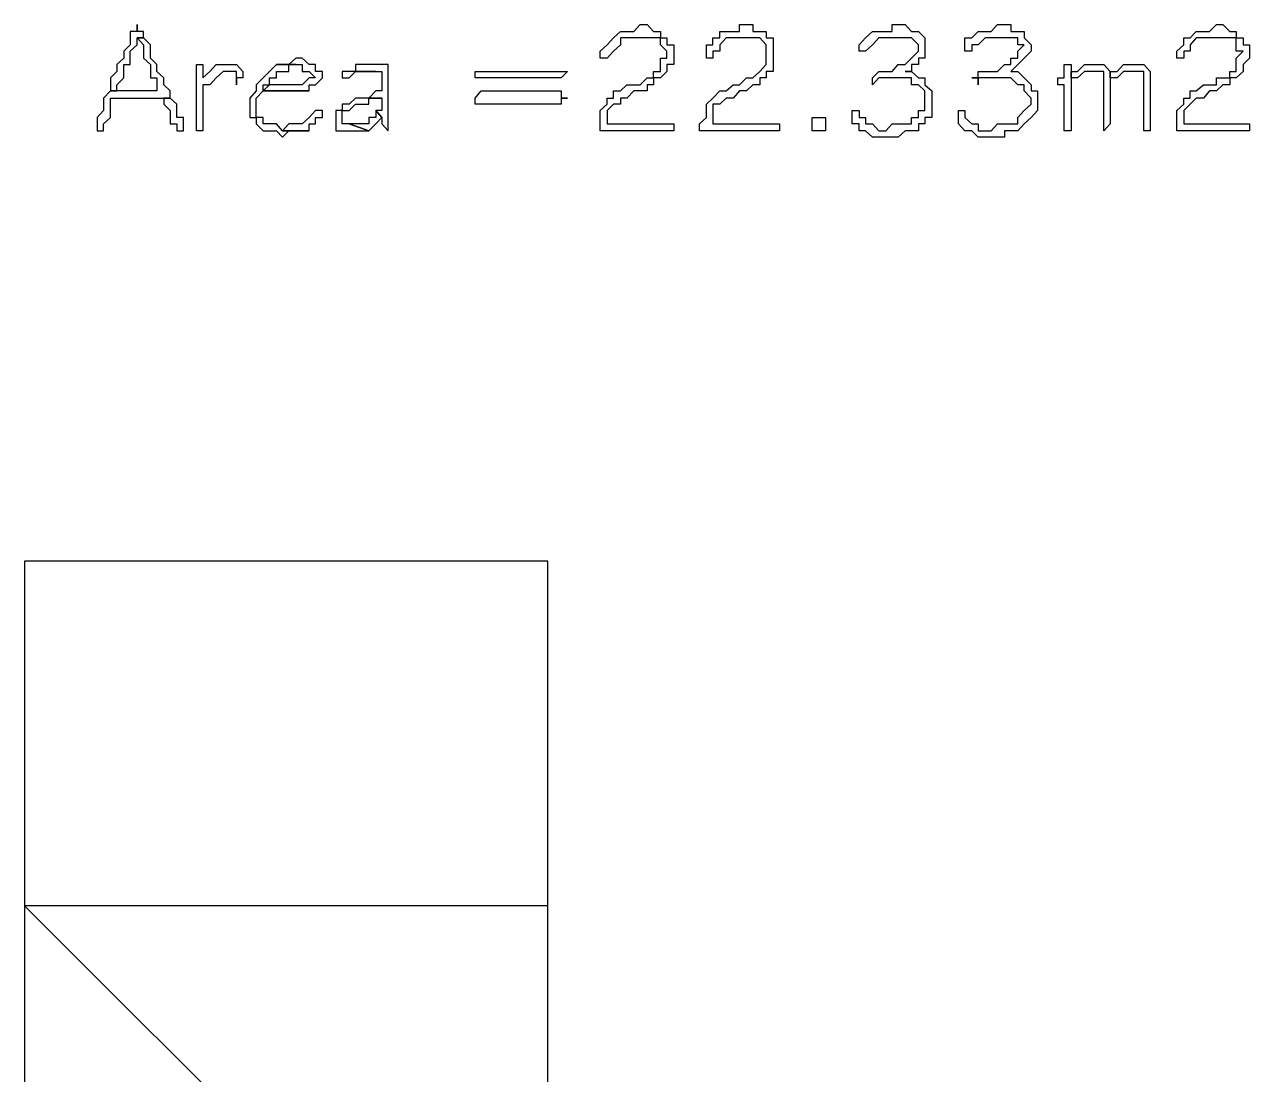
# Model space of a CAD drawing. Header units: millimetres. Extents: x -518.8 to -461.2, y 3.5 to 44.2.
# Drawn here: x -498.641 to -497.464, y 8.018 to 9.027 of the extents above; entities that cross this region are included whole.
import ezdxf

# ---------------------------------------------------------------- set-up
doc = ezdxf.new("R2010")
doc.units = ezdxf.units.MM
doc.header["$MEASUREMENT"] = 0
doc.layers.add('151', color=151, linetype='Continuous')
doc.layers.add('MYSOLIDS', color=7, linetype='Continuous')

msp = doc.modelspace()

# ---------------------------------------------------------------- linework, layer by layer
at = {"layer": '151'}
for points in [[(-498.6414, 8.5112), (-498.6414, 6.6075), (-498.1384, 6.6075), (-498.1384, 8.5112), (-498.6414, 8.5112)], [(-498.1384, 8.1797), (-498.6414, 8.1797), (-498.6414, 8.1797), (-498.1384, 7.6774)]]:
    msp.add_lwpolyline(points, dxfattribs=at)
at = {"layer": 'MYSOLIDS'}
for points in [[(-498.5331, 9.027), (-498.5331, 9.027), (-498.5331, 9.0203), (-498.5331, 9.0203), (-498.5399, 9.0203), (-498.5399, 9.0142), (-498.5399, 9.0075), (-498.5459, 9.0015), (-498.5459, 8.9947), (-498.5527, 8.9887), (-498.5527, 8.9819), (-498.5527, 8.9819), (-498.5527, 8.9819), (-498.5587, 8.9759), (-498.5587, 8.9691), (-498.5587, 8.9691), (-498.5587, 8.9631), (-498.5527, 8.9631), (-498.5527, 8.9631), (-498.5527, 8.9691), (-498.5459, 8.9759), (-498.5459, 8.9759), (-498.5459, 8.9819), (-498.5459, 8.9819), (-498.5459, 8.9887), (-498.5399, 8.9887), (-498.5399, 8.9947), (-498.5399, 9.0015), (-498.5399, 9.0015), (-498.5331, 9.0075), (-498.5331, 9.0142), (-498.5271, 9.0142), (-498.5271, 9.0203), (-498.5331, 9.0203), (-498.5331, 9.027), (-498.5331, 9.027)], [(-498.0812, 8.9315), (-498.0241, 8.9315), (-498.0173, 8.9315), (-498.0173, 8.9315), (-498.0173, 8.9315), (-498.0173, 8.9315), (-498.0173, 8.9248), (-498.0173, 8.9248), (-498.0241, 8.9248), (-498.0241, 8.9248), (-498.0812, 8.9248), (-498.0812, 8.9248), (-498.0812, 8.9248), (-498.088, 8.9248), (-498.088, 8.9248), (-498.088, 8.9248), (-498.088, 8.9248), (-498.088, 8.9248), (-498.088, 8.9248), (-498.088, 8.9315), (-498.088, 8.9375), (-498.088, 8.9443), (-498.088, 8.9443), (-498.088, 8.9443), (-498.0812, 8.9503), (-498.0812, 8.9563), (-498.0752, 8.9563), (-498.0752, 8.9631), (-498.0752, 8.9631), (-498.0684, 8.9631), (-498.0684, 8.9631), (-498.0624, 8.9691), (-498.0557, 8.9691), (-498.0496, 8.9691), (-498.0429, 8.9759), (-498.0429, 8.9759), (-498.0369, 8.9759), (-498.0369, 8.9759), (-498.0369, 8.9819), (-498.0301, 8.9819), (-498.0301, 8.9887), (-498.0301, 8.9947), (-498.0241, 8.9947), (-498.0241, 9.0015), (-498.0241, 9.0015), (-498.0301, 9.0075), (-498.0301, 9.0142), (-498.0301, 9.0142), (-498.0369, 9.0142), (-498.0429, 9.0142), (-498.0429, 9.0142), (-498.0496, 9.0142), (-498.0557, 9.0142), (-498.0557, 9.0142), (-498.0624, 9.0142), (-498.0624, 9.0142), (-498.0684, 9.0142), (-498.0684, 9.0075), (-498.0752, 9.0015), (-498.0752, 9.0015), (-498.0752, 9.0015), (-498.0812, 8.9947), (-498.0812, 8.9947), (-498.0812, 8.9947), (-498.088, 8.9947), (-498.088, 8.9947), (-498.088, 8.9947), (-498.088, 8.9947), (-498.088, 9.0015), (-498.0812, 9.0075), (-498.0812, 9.0075), (-498.0752, 9.0142), (-498.0752, 9.0142), (-498.0752, 9.0142), (-498.0684, 9.0203), (-498.0684, 9.0203), (-498.0624, 9.0203), (-498.0624, 9.0203), (-498.0557, 9.0203), (-498.0496, 9.027), (-498.0496, 9.027), (-498.0429, 9.027), (-498.0369, 9.0203), (-498.0369, 9.0203), (-498.0301, 9.0203), (-498.0301, 9.0142), (-498.0301, 9.0142), (-498.0241, 9.0142), (-498.0241, 9.0075), (-498.0173, 9.0075), (-498.0173, 9.0015), (-498.0173, 9.0015), (-498.0173, 8.9947), (-498.0173, 8.9887), (-498.0241, 8.9887), (-498.0241, 8.9819), (-498.0241, 8.9819), (-498.0301, 8.9759), (-498.0301, 8.9759), (-498.0369, 8.9759), (-498.0369, 8.9691), (-498.0429, 8.9691), (-498.0429, 8.9631), (-498.0496, 8.9631), (-498.0557, 8.9631), (-498.0624, 8.9563), (-498.0624, 8.9563), (-498.0684, 8.9563), (-498.0684, 8.9503), (-498.0752, 8.9503), (-498.0752, 8.9503), (-498.0812, 8.9443), (-498.0812, 8.9375), (-498.0812, 8.9375), (-498.0812, 8.9315), (-498.0812, 8.9315), (-498.0812, 8.9315), (-498.0812, 8.9315)], [(-497.9797, 8.9315), (-497.9218, 8.9315), (-497.9158, 8.9315), (-497.9158, 8.9315), (-497.9158, 8.9315), (-497.9158, 8.9315), (-497.9158, 8.9248), (-497.9158, 8.9248), (-497.9218, 8.9248), (-497.9218, 8.9248), (-497.9797, 8.9248), (-497.9857, 8.9248), (-497.9857, 8.9248), (-497.9857, 8.9248), (-497.9857, 8.9248), (-497.9857, 8.9248), (-497.9857, 8.9248), (-497.9925, 8.9248), (-497.9925, 8.9248), (-497.9925, 8.9315), (-497.9857, 8.9375), (-497.9857, 8.9443), (-497.9857, 8.9443), (-497.9857, 8.9443), (-497.9857, 8.9503), (-497.9797, 8.9563), (-497.9797, 8.9563), (-497.973, 8.9631), (-497.973, 8.9631), (-497.973, 8.9631), (-497.9669, 8.9631), (-497.9602, 8.9691), (-497.9542, 8.9691), (-497.9542, 8.9691), (-497.9474, 8.9759), (-497.9414, 8.9759), (-497.9414, 8.9759), (-497.9414, 8.9759), (-497.9346, 8.9819), (-497.9346, 8.9819), (-497.9286, 8.9887), (-497.9286, 8.9947), (-497.9286, 8.9947), (-497.9286, 9.0015), (-497.9286, 9.0015), (-497.9286, 9.0075), (-497.9346, 9.0142), (-497.9346, 9.0142), (-497.9346, 9.0142), (-497.9414, 9.0142), (-497.9474, 9.0142), (-497.9474, 9.0142), (-497.9542, 9.0142), (-497.9602, 9.0142), (-497.9602, 9.0142), (-497.9669, 9.0142), (-497.9669, 9.0142), (-497.973, 9.0075), (-497.973, 9.0015), (-497.973, 9.0015), (-497.9797, 9.0015), (-497.9797, 8.9947), (-497.9797, 8.9947), (-497.9857, 8.9947), (-497.9857, 8.9947), (-497.9857, 8.9947), (-497.9857, 8.9947), (-497.9857, 8.9947), (-497.9857, 9.0015), (-497.9857, 9.0075), (-497.9797, 9.0075), (-497.9797, 9.0142), (-497.9797, 9.0142), (-497.973, 9.0142), (-497.973, 9.0203), (-497.9669, 9.0203), (-497.9669, 9.0203), (-497.9602, 9.0203), (-497.9542, 9.0203), (-497.9542, 9.027), (-497.9474, 9.027), (-497.9414, 9.027), (-497.9414, 9.0203), (-497.9346, 9.0203), (-497.9286, 9.0203), (-497.9286, 9.0142), (-497.9286, 9.0142), (-497.9218, 9.0142), (-497.9218, 9.0075), (-497.9218, 9.0075), (-497.9218, 9.0015), (-497.9218, 9.0015), (-497.9218, 8.9947), (-497.9218, 8.9887), (-497.9218, 8.9887), (-497.9218, 8.9819), (-497.9286, 8.9819), (-497.9286, 8.9759), (-497.9286, 8.9759), (-497.9346, 8.9759), (-497.9346, 8.9691), (-497.9414, 8.9691), (-497.9474, 8.9631), (-497.9542, 8.9631), (-497.9542, 8.9631), (-497.9602, 8.9563), (-497.9602, 8.9563), (-497.9669, 8.9563), (-497.973, 8.9503), (-497.973, 8.9503), (-497.9797, 8.9503), (-497.9797, 8.9443), (-497.9797, 8.9375), (-497.9797, 8.9375), (-497.9797, 8.9315), (-497.9797, 8.9315), (-497.9797, 8.9315), (-497.9797, 8.9315)], [(-497.7948, 8.9819), (-497.7887, 8.9819), (-497.7887, 8.9819), (-497.782, 8.9759), (-497.776, 8.9759), (-497.776, 8.9691), (-497.776, 8.9691), (-497.7692, 8.9631), (-497.7692, 8.9631), (-497.7692, 8.9563), (-497.7692, 8.9563), (-497.7692, 8.9503), (-497.7692, 8.9443), (-497.7692, 8.9375), (-497.776, 8.9375), (-497.776, 8.9315), (-497.782, 8.9315), (-497.782, 8.9315), (-497.782, 8.9248), (-497.7887, 8.9248), (-497.7948, 8.9248), (-497.7948, 8.9248), (-497.8015, 8.9188), (-497.8075, 8.9188), (-497.8136, 8.9188), (-497.8136, 8.9188), (-497.8203, 8.9188), (-497.8263, 8.9188), (-497.8331, 8.9248), (-497.8331, 8.9248), (-497.8391, 8.9248), (-497.8391, 8.9315), (-497.8459, 8.9315), (-497.8459, 8.9375), (-497.8459, 8.9375), (-497.8459, 8.9443), (-497.8459, 8.9443), (-497.8459, 8.9443), (-497.8459, 8.9443), (-497.8391, 8.9443), (-497.8391, 8.9375), (-497.8391, 8.9375), (-497.8391, 8.9375), (-497.8331, 8.9375), (-497.8331, 8.9315), (-497.8331, 8.9315), (-497.8263, 8.9315), (-497.8203, 8.9248), (-497.8136, 8.9248), (-497.8136, 8.9248), (-497.8136, 8.9248), (-497.8075, 8.9315), (-497.8015, 8.9315), (-497.7948, 8.9315), (-497.7948, 8.9315), (-497.7887, 8.9315), (-497.7887, 8.9375), (-497.782, 8.9375), (-497.782, 8.9443), (-497.776, 8.9443), (-497.776, 8.9503), (-497.776, 8.9503), (-497.776, 8.9563), (-497.776, 8.9563), (-497.776, 8.9631), (-497.782, 8.9691), (-497.782, 8.9691), (-497.7887, 8.9691), (-497.7887, 8.9759), (-497.7948, 8.9759), (-497.8015, 8.9759), (-497.8015, 8.9759), (-497.8075, 8.9759), (-497.8075, 8.9759), (-497.8136, 8.9759), (-497.8136, 8.9759), (-497.8203, 8.9759), (-497.8263, 8.9691), (-497.8263, 8.9759), (-497.8263, 8.9759), (-497.8263, 8.9759), (-497.8263, 8.9759), (-497.8263, 8.9759), (-497.8203, 8.9819), (-497.8203, 8.9819), (-497.8136, 8.9819), (-497.8075, 8.9819), (-497.8075, 8.9819), (-497.8015, 8.9887), (-497.7948, 8.9887), (-497.7948, 8.9887), (-497.7887, 8.9947), (-497.7887, 8.9947), (-497.782, 9.0015), (-497.782, 9.0015), (-497.782, 9.0075), (-497.782, 9.0075), (-497.7887, 9.0142), (-497.7887, 9.0142), (-497.7887, 9.0142), (-497.7948, 9.0142), (-497.8015, 9.0142), (-497.8075, 9.0142), (-497.8075, 9.0142), (-497.8136, 9.0142), (-497.8136, 9.0142), (-497.8203, 9.0142), (-497.8263, 9.0075), (-497.8263, 9.0075), (-497.8263, 9.0075), (-497.8331, 9.0015), (-497.8331, 9.0015), (-497.8331, 9.0015), (-497.8331, 9.0015), (-497.8391, 9.0015), (-497.8391, 9.0015), (-497.8391, 9.0075), (-497.8391, 9.0075), (-497.8391, 9.0075), (-497.8391, 9.0075), (-497.8331, 9.0142), (-497.8331, 9.0142), (-497.8331, 9.0142), (-497.8263, 9.0203), (-497.8203, 9.0203), (-497.8203, 9.0203), (-497.8136, 9.0203), (-497.8075, 9.0203), (-497.8075, 9.027), (-497.8015, 9.027), (-497.8015, 9.027), (-497.7948, 9.027), (-497.7887, 9.0203), (-497.7887, 9.0203), (-497.782, 9.0203), (-497.782, 9.0203), (-497.776, 9.0142), (-497.776, 9.0142), (-497.776, 9.0075), (-497.776, 9.0075), (-497.776, 9.0015), (-497.776, 8.9947), (-497.782, 8.9947), (-497.782, 8.9947), (-497.782, 8.9887), (-497.7887, 8.9887), (-497.7887, 8.9819), (-497.7948, 8.9819), (-497.7948, 8.9819), (-497.7948, 8.9819), (-497.7948, 8.9819), (-497.7948, 8.9819)], [(-497.6933, 8.9819), (-497.6933, 8.9819), (-497.6865, 8.9819), (-497.6805, 8.9759), (-497.6805, 8.9759), (-497.6737, 8.9691), (-497.6737, 8.9691), (-497.6737, 8.9631), (-497.6677, 8.9631), (-497.6677, 8.9563), (-497.6677, 8.9563), (-497.6677, 8.9503), (-497.6677, 8.9443), (-497.6737, 8.9375), (-497.6737, 8.9375), (-497.6805, 8.9315), (-497.6805, 8.9315), (-497.6805, 8.9315), (-497.6865, 8.9248), (-497.6865, 8.9248), (-497.6933, 8.9248), (-497.6993, 8.9248), (-497.6993, 8.9188), (-497.706, 8.9188), (-497.7121, 8.9188), (-497.7181, 8.9188), (-497.7248, 8.9188), (-497.7248, 8.9188), (-497.7308, 8.9248), (-497.7376, 8.9248), (-497.7376, 8.9248), (-497.7436, 8.9315), (-497.7436, 8.9315), (-497.7436, 8.9375), (-497.7436, 8.9375), (-497.7436, 8.9443), (-497.7436, 8.9443), (-497.7436, 8.9443), (-497.7436, 8.9443), (-497.7376, 8.9443), (-497.7376, 8.9375), (-497.7376, 8.9375), (-497.7376, 8.9375), (-497.7376, 8.9375), (-497.7308, 8.9315), (-497.7308, 8.9315), (-497.7248, 8.9315), (-497.7248, 8.9248), (-497.7181, 8.9248), (-497.7181, 8.9248), (-497.7121, 8.9248), (-497.706, 8.9315), (-497.6993, 8.9315), (-497.6993, 8.9315), (-497.6933, 8.9315), (-497.6865, 8.9315), (-497.6865, 8.9375), (-497.6865, 8.9375), (-497.6805, 8.9443), (-497.6805, 8.9443), (-497.6737, 8.9503), (-497.6737, 8.9503), (-497.6737, 8.9563), (-497.6737, 8.9563), (-497.6805, 8.9631), (-497.6805, 8.9691), (-497.6805, 8.9691), (-497.6865, 8.9691), (-497.6933, 8.9759), (-497.6933, 8.9759), (-497.6993, 8.9759), (-497.6993, 8.9759), (-497.706, 8.9759), (-497.7121, 8.9759), (-497.7121, 8.9759), (-497.7181, 8.9759), (-497.7248, 8.9759), (-497.7248, 8.9691), (-497.7248, 8.9759), (-497.7248, 8.9759), (-497.7308, 8.9759), (-497.7308, 8.9759), (-497.7248, 8.9759), (-497.7248, 8.9819), (-497.7181, 8.9819), (-497.7121, 8.9819), (-497.7121, 8.9819), (-497.706, 8.9819), (-497.6993, 8.9887), (-497.6993, 8.9887), (-497.6933, 8.9887), (-497.6933, 8.9947), (-497.6865, 8.9947), (-497.6865, 9.0015), (-497.6865, 9.0015), (-497.6805, 9.0075), (-497.6865, 9.0075), (-497.6865, 9.0142), (-497.6865, 9.0142), (-497.6933, 9.0142), (-497.6933, 9.0142), (-497.6993, 9.0142), (-497.706, 9.0142), (-497.7121, 9.0142), (-497.7121, 9.0142), (-497.7181, 9.0142), (-497.7181, 9.0142), (-497.7248, 9.0075), (-497.7308, 9.0075), (-497.7308, 9.0075), (-497.7308, 9.0015), (-497.7308, 9.0015), (-497.7376, 9.0015), (-497.7376, 9.0015), (-497.7376, 9.0015), (-497.7376, 9.0015), (-497.7376, 9.0075), (-497.7376, 9.0075), (-497.7376, 9.0075), (-497.7376, 9.0075), (-497.7376, 9.0142), (-497.7308, 9.0142), (-497.7308, 9.0142), (-497.7248, 9.0203), (-497.7248, 9.0203), (-497.7181, 9.0203), (-497.7121, 9.0203), (-497.7121, 9.0203), (-497.706, 9.027), (-497.6993, 9.027), (-497.6993, 9.027), (-497.6933, 9.027), (-497.6933, 9.0203), (-497.6865, 9.0203), (-497.6805, 9.0203), (-497.6805, 9.0203), (-497.6805, 9.0142), (-497.6805, 9.0142), (-497.6737, 9.0075), (-497.6737, 9.0075), (-497.6737, 9.0015), (-497.6805, 8.9947), (-497.6805, 8.9947), (-497.6805, 8.9947), (-497.6865, 8.9887), (-497.6865, 8.9887), (-497.6933, 8.9819), (-497.6933, 8.9819), (-497.6933, 8.9819), (-497.6933, 8.9819), (-497.6933, 8.9819), (-497.6933, 8.9819)], [(-497.5271, 8.9315), (-497.4699, 8.9315), (-497.4639, 8.9315), (-497.4639, 8.9315), (-497.4639, 8.9315), (-497.4639, 8.9315), (-497.4639, 8.9248), (-497.4639, 8.9248), (-497.4699, 8.9248), (-497.4699, 8.9248), (-497.5271, 8.9248), (-497.5271, 8.9248), (-497.5271, 8.9248), (-497.5339, 8.9248), (-497.5339, 8.9248), (-497.5339, 8.9248), (-497.5339, 8.9248), (-497.5339, 8.9248), (-497.5339, 8.9248), (-497.5339, 8.9315), (-497.5339, 8.9375), (-497.5339, 8.9443), (-497.5339, 8.9443), (-497.5339, 8.9443), (-497.5271, 8.9503), (-497.5271, 8.9563), (-497.5211, 8.9563), (-497.5211, 8.9631), (-497.5211, 8.9631), (-497.5151, 8.9631), (-497.5151, 8.9631), (-497.5083, 8.9691), (-497.5023, 8.9691), (-497.4955, 8.9691), (-497.4955, 8.9759), (-497.4895, 8.9759), (-497.4895, 8.9759), (-497.4827, 8.9759), (-497.4827, 8.9819), (-497.4767, 8.9819), (-497.4767, 8.9887), (-497.4767, 8.9947), (-497.4767, 8.9947), (-497.4699, 9.0015), (-497.4767, 9.0015), (-497.4767, 9.0075), (-497.4767, 9.0142), (-497.4767, 9.0142), (-497.4827, 9.0142), (-497.4895, 9.0142), (-497.4895, 9.0142), (-497.4955, 9.0142), (-497.5023, 9.0142), (-497.5083, 9.0142), (-497.5083, 9.0142), (-497.5083, 9.0142), (-497.5151, 9.0142), (-497.5211, 9.0075), (-497.5211, 9.0015), (-497.5211, 9.0015), (-497.5271, 9.0015), (-497.5271, 8.9947), (-497.5271, 8.9947), (-497.5271, 8.9947), (-497.5339, 8.9947), (-497.5339, 8.9947), (-497.5339, 8.9947), (-497.5339, 8.9947), (-497.5339, 9.0015), (-497.5271, 9.0075), (-497.5271, 9.0075), (-497.5271, 9.0142), (-497.5271, 9.0142), (-497.5211, 9.0142), (-497.5151, 9.0203), (-497.5151, 9.0203), (-497.5083, 9.0203), (-497.5083, 9.0203), (-497.5023, 9.0203), (-497.4955, 9.027), (-497.4955, 9.027), (-497.4895, 9.027), (-497.4827, 9.0203), (-497.4827, 9.0203), (-497.4767, 9.0203), (-497.4767, 9.0142), (-497.4767, 9.0142), (-497.4699, 9.0142), (-497.4699, 9.0075), (-497.4639, 9.0075), (-497.4639, 9.0015), (-497.4639, 9.0015), (-497.4639, 8.9947), (-497.4699, 8.9887), (-497.4699, 8.9887), (-497.4699, 8.9819), (-497.4699, 8.9819), (-497.4767, 8.9759), (-497.4767, 8.9759), (-497.4827, 8.9759), (-497.4827, 8.9691), (-497.4895, 8.9691), (-497.4955, 8.9631), (-497.4955, 8.9631), (-497.5023, 8.9631), (-497.5083, 8.9563), (-497.5083, 8.9563), (-497.5151, 8.9563), (-497.5211, 8.9503), (-497.5211, 8.9503), (-497.5211, 8.9503), (-497.5271, 8.9443), (-497.5271, 8.9375), (-497.5271, 8.9375), (-497.5271, 8.9315), (-497.5271, 8.9315), (-497.5271, 8.9315), (-497.5271, 8.9315)], [(-498.5271, 9.0142), (-498.5331, 9.0142), (-498.5331, 9.0142), (-498.5271, 9.0075), (-498.5271, 9.0015), (-498.5271, 9.0015), (-498.5271, 8.9947), (-498.5203, 8.9887), (-498.5203, 8.9887), (-498.5203, 8.9819), (-498.5203, 8.9759), (-498.5143, 8.9759), (-498.5143, 8.9691), (-498.5143, 8.9631), (-498.5527, 8.9631), (-498.5587, 8.9631), (-498.5654, 8.9563), (-498.5654, 8.9503), (-498.5654, 8.9503), (-498.5654, 8.9443), (-498.5654, 8.9443), (-498.5714, 8.9375), (-498.5714, 8.9315), (-498.5714, 8.9315), (-498.5714, 8.9248), (-498.5714, 8.9248), (-498.5714, 8.9248), (-498.5654, 8.9248), (-498.5654, 8.9248), (-498.5654, 8.9315), (-498.5587, 8.9375), (-498.5587, 8.9375), (-498.5587, 8.9443), (-498.5587, 8.9503), (-498.5587, 8.9503), (-498.5587, 8.9563), (-498.5075, 8.9563), (-498.5015, 8.9563), (-498.5015, 8.9631), (-498.5075, 8.9691), (-498.5075, 8.9691), (-498.5075, 8.9759), (-498.5143, 8.9819), (-498.5143, 8.9819), (-498.5143, 8.9887), (-498.5143, 8.9887), (-498.5203, 8.9947), (-498.5203, 9.0015), (-498.5203, 9.0015), (-498.5203, 9.0015), (-498.5203, 9.0075), (-498.5271, 9.0142), (-498.5271, 9.0142), (-498.5271, 9.0142)], [(-498.4699, 8.9759), (-498.4632, 8.9819), (-498.4632, 8.9819), (-498.4572, 8.9887), (-498.4572, 8.9887), (-498.4504, 8.9887), (-498.4444, 8.9887), (-498.4444, 8.9887), (-498.4376, 8.9887), (-498.4376, 8.9887), (-498.4316, 8.9819), (-498.4316, 8.9819), (-498.4316, 8.9759), (-498.4316, 8.9759), (-498.4376, 8.9759), (-498.4376, 8.9691), (-498.4376, 8.9691), (-498.4376, 8.9691), (-498.4376, 8.9691), (-498.4376, 8.9759), (-498.4376, 8.9759), (-498.4376, 8.9759), (-498.4376, 8.9759), (-498.4376, 8.9759), (-498.4376, 8.9759), (-498.4376, 8.9819), (-498.4376, 8.9819), (-498.4444, 8.9819), (-498.4444, 8.9819), (-498.4504, 8.9819), (-498.4504, 8.9819), (-498.4504, 8.9819), (-498.4572, 8.9759), (-498.4572, 8.9759), (-498.4632, 8.9691), (-498.4699, 8.9691), (-498.4699, 8.9691), (-498.4699, 8.9631), (-498.4699, 8.9631), (-498.4699, 8.9563), (-498.4699, 8.9563), (-498.4699, 8.9503), (-498.4699, 8.9443), (-498.4699, 8.9375), (-498.4699, 8.9375), (-498.4699, 8.9375), (-498.4699, 8.9315), (-498.4699, 8.9248), (-498.4699, 8.9248), (-498.4699, 8.9248), (-498.4699, 8.9248), (-498.476, 8.9248), (-498.476, 8.9248), (-498.476, 8.9315), (-498.476, 8.9315), (-498.476, 8.9375), (-498.476, 8.9443), (-498.476, 8.9503), (-498.476, 8.9503), (-498.476, 8.9563), (-498.476, 8.9631), (-498.476, 8.9631), (-498.476, 8.9691), (-498.476, 8.9759), (-498.476, 8.9759), (-498.476, 8.9819), (-498.476, 8.9819), (-498.476, 8.9887), (-498.476, 8.9887), (-498.4699, 8.9887), (-498.4699, 8.9887), (-498.4699, 8.9887), (-498.4699, 8.9819), (-498.4699, 8.9759), (-498.4699, 8.9759), (-498.4699, 8.9759), (-498.4699, 8.9759), (-498.4699, 8.9759), (-498.4699, 8.9759)], [(-498.3993, 8.9887), (-498.406, 8.9819), (-498.406, 8.9819), (-498.4121, 8.9759), (-498.4121, 8.9759), (-498.4188, 8.9691), (-498.4188, 8.9691), (-498.4188, 8.9631), (-498.4188, 8.9631), (-498.4248, 8.9563), (-498.4248, 8.9503), (-498.4248, 8.9503), (-498.4248, 8.9443), (-498.4248, 8.9375), (-498.4188, 8.9375), (-498.4188, 8.9315), (-498.4188, 8.9315), (-498.4188, 8.9315), (-498.4121, 8.9248), (-498.406, 8.9248), (-498.406, 8.9248), (-498.3993, 8.9248), (-498.3933, 8.9188), (-498.3933, 8.9188), (-498.3872, 8.9248), (-498.3805, 8.9248), (-498.3805, 8.9248), (-498.3745, 8.9248), (-498.3745, 8.9248), (-498.3677, 8.9248), (-498.3933, 8.9248), (-498.3993, 8.9315), (-498.406, 8.9315), (-498.406, 8.9315), (-498.4121, 8.9315), (-498.4121, 8.9375), (-498.4188, 8.9375), (-498.4188, 8.9443), (-498.4188, 8.9503), (-498.4188, 8.9503), (-498.4188, 8.9563), (-498.4188, 8.9563), (-498.4121, 8.9631), (-498.4121, 8.9631), (-498.406, 8.9631), (-498.3993, 8.9631), (-498.3933, 8.9631), (-498.3872, 8.9631), (-498.3872, 8.9631), (-498.3805, 8.9631), (-498.3745, 8.9631), (-498.3745, 8.9631), (-498.3677, 8.9631), (-498.4121, 8.9631), (-498.4121, 8.9691), (-498.406, 8.9691), (-498.406, 8.9759), (-498.3993, 8.9759), (-498.3993, 8.9819), (-498.3933, 8.9819), (-498.3872, 8.9819), (-498.3872, 8.9887), (-498.3805, 8.9887), (-498.3993, 8.9887), (-498.3993, 8.9887)], [(-498.3805, 8.9947), (-498.3805, 8.9947), (-498.3872, 8.9887), (-498.3933, 8.9887), (-498.3933, 8.9887), (-498.3933, 8.9887), (-498.3993, 8.9887), (-498.3805, 8.9887), (-498.3745, 8.9887), (-498.3745, 8.9819), (-498.3677, 8.9819), (-498.3677, 8.9819), (-498.3617, 8.9759), (-498.3617, 8.9759), (-498.3677, 8.9759), (-498.3677, 8.9759), (-498.3745, 8.9691), (-498.3805, 8.9691), (-498.3805, 8.9691), (-498.3872, 8.9691), (-498.3872, 8.9691), (-498.3933, 8.9691), (-498.3993, 8.9691), (-498.406, 8.9691), (-498.4121, 8.9631), (-498.3677, 8.9631), (-498.3677, 8.9691), (-498.3617, 8.9691), (-498.3617, 8.9691), (-498.3549, 8.9759), (-498.3549, 8.9759), (-498.3549, 8.9819), (-498.3617, 8.9819), (-498.3617, 8.9887), (-498.3677, 8.9887), (-498.3677, 8.9887), (-498.3745, 8.9947), (-498.3805, 8.9947), (-498.3805, 8.9947)], [(-498.3038, 8.9887), (-498.3038, 8.9887), (-498.3105, 8.9887), (-498.3166, 8.9887), (-498.3166, 8.9887), (-498.3233, 8.9887), (-498.3233, 8.9819), (-498.3038, 8.9819), (-498.3038, 8.9819), (-498.2978, 8.9819), (-498.2978, 8.9819), (-498.2978, 8.9759), (-498.2978, 8.9691), (-498.2978, 8.9631), (-498.2978, 8.9631), (-498.3038, 8.9631), (-498.3105, 8.9563), (-498.2978, 8.9563), (-498.2978, 8.9443), (-498.2978, 8.9443), (-498.3038, 8.9443), (-498.2978, 8.9375), (-498.2978, 8.9315), (-498.2918, 8.9248), (-498.2918, 8.9248), (-498.2918, 8.9248), (-498.2918, 8.9315), (-498.2918, 8.9691), (-498.2918, 8.9759), (-498.2918, 8.9819), (-498.2918, 8.9819), (-498.2918, 8.9887), (-498.2978, 8.9887), (-498.2978, 8.9887), (-498.3038, 8.9887), (-498.3038, 8.9887)], [(-497.5978, 8.9759), (-497.5978, 8.9819), (-497.591, 8.9819), (-497.585, 8.9887), (-497.585, 8.9887), (-497.5782, 8.9887), (-497.5722, 8.9887), (-497.5722, 8.9887), (-497.5654, 8.9887), (-497.5654, 8.9887), (-497.5594, 8.9819), (-497.5594, 8.9819), (-497.5594, 8.9759), (-497.5594, 8.9691), (-497.5594, 8.9631), (-497.5594, 8.9631), (-497.5594, 8.9563), (-497.5594, 8.9503), (-497.5594, 8.9503), (-497.5594, 8.9443), (-497.5594, 8.9375), (-497.5594, 8.9315), (-497.5594, 8.9315), (-497.5594, 8.9315), (-497.5594, 8.9315), (-497.5594, 8.9248), (-497.5594, 8.9248), (-497.5654, 8.9248), (-497.5654, 8.9248), (-497.5654, 8.9248), (-497.5654, 8.9248), (-497.5654, 8.9315), (-497.5654, 8.9315), (-497.5654, 8.9375), (-497.5654, 8.9375), (-497.5654, 8.9443), (-497.5654, 8.9503), (-497.5654, 8.9503), (-497.5654, 8.9563), (-497.5654, 8.9631), (-497.5654, 8.9691), (-497.5654, 8.9691), (-497.5654, 8.9759), (-497.5654, 8.9819), (-497.5722, 8.9819), (-497.5722, 8.9819), (-497.5722, 8.9819), (-497.5782, 8.9819), (-497.585, 8.9819), (-497.585, 8.9819), (-497.591, 8.9759), (-497.591, 8.9759), (-497.5978, 8.9759), (-497.5978, 8.9691), (-497.5978, 8.9315), (-497.6038, 8.9248), (-497.6038, 8.9248), (-497.6038, 8.9248), (-497.6038, 8.9248), (-497.6038, 8.9248), (-497.6038, 8.9248), (-497.6038, 8.9315), (-497.6038, 8.9315), (-497.6038, 8.9759), (-497.6038, 8.9759), (-497.6038, 8.9819), (-497.6105, 8.9819), (-497.6105, 8.9819), (-497.6105, 8.9819), (-497.6166, 8.9819), (-497.6166, 8.9819), (-497.6226, 8.9819), (-497.6293, 8.9759), (-497.6293, 8.9759), (-497.6354, 8.9759), (-497.6354, 8.9691), (-497.6354, 8.9315), (-497.6354, 8.9248), (-497.6354, 8.9248), (-497.6421, 8.9248), (-497.6421, 8.9248), (-497.6421, 8.9248), (-497.6421, 8.9248), (-497.6421, 8.9315), (-497.6421, 8.9315), (-497.6421, 8.9691), (-497.6421, 8.9691), (-497.6421, 8.9691), (-497.6421, 8.9691), (-497.6421, 8.9691), (-497.6481, 8.9691), (-497.6481, 8.9691), (-497.6481, 8.9691), (-497.6481, 8.9691), (-497.6481, 8.9759), (-497.6481, 8.9759), (-497.6421, 8.9759), (-497.6421, 8.9759), (-497.6421, 8.9819), (-497.6421, 8.9887), (-497.6421, 8.9887), (-497.6421, 8.9887), (-497.6421, 8.9887), (-497.6354, 8.9887), (-497.6354, 8.9887), (-497.6354, 8.9819), (-497.6354, 8.9819), (-497.6354, 8.9759), (-497.6354, 8.9819), (-497.6293, 8.9819), (-497.6226, 8.9887), (-497.6226, 8.9887), (-497.6166, 8.9887), (-497.6105, 8.9887), (-497.6105, 8.9887), (-497.6038, 8.9887), (-497.6038, 8.9887), (-497.5978, 8.9819), (-497.5978, 8.9819), (-497.5978, 8.9759), (-497.5978, 8.9759), (-497.5978, 8.9759), (-497.5978, 8.9759)], [(-498.3233, 8.9819), (-498.3293, 8.9819), (-498.3293, 8.9819), (-498.3361, 8.9819), (-498.3361, 8.9759), (-498.3361, 8.9759), (-498.3361, 8.9759), (-498.3361, 8.9759), (-498.3293, 8.9759), (-498.3293, 8.9759), (-498.3233, 8.9819), (-498.3233, 8.9819), (-498.3166, 8.9819), (-498.3105, 8.9819), (-498.3105, 8.9819), (-498.3038, 8.9819), (-498.3233, 8.9819), (-498.3233, 8.9819)], [(-498.1256, 8.9759), (-498.2023, 8.9759), (-498.2083, 8.9759), (-498.2083, 8.9759), (-498.2083, 8.9819), (-498.2083, 8.9819), (-498.2083, 8.9819), (-498.2083, 8.9819), (-498.2023, 8.9819), (-498.2023, 8.9819), (-498.1256, 8.9819), (-498.1256, 8.9819), (-498.1256, 8.9819), (-498.1196, 8.9819), (-498.1196, 8.9819), (-498.1256, 8.9759), (-498.1256, 8.9759), (-498.1256, 8.9759), (-498.1256, 8.9759), (-498.1256, 8.9759), (-498.1256, 8.9759), (-498.1256, 8.9759)], [(-498.1256, 8.9503), (-498.2023, 8.9503), (-498.2083, 8.9503), (-498.2083, 8.9563), (-498.2083, 8.9563), (-498.2083, 8.9563), (-498.2083, 8.9563), (-498.2083, 8.9563), (-498.2023, 8.9631), (-498.2023, 8.9631), (-498.1256, 8.9631), (-498.1256, 8.9563), (-498.1256, 8.9563), (-498.1196, 8.9563), (-498.1196, 8.9563), (-498.1256, 8.9563), (-498.1256, 8.9563), (-498.1256, 8.9503), (-498.1256, 8.9503), (-498.1256, 8.9503), (-498.1256, 8.9503), (-498.1256, 8.9503)], [(-498.5015, 8.9563), (-498.5075, 8.9563), (-498.5075, 8.9563), (-498.5075, 8.9503), (-498.5075, 8.9503), (-498.5015, 8.9443), (-498.5015, 8.9375), (-498.5015, 8.9315), (-498.4948, 8.9315), (-498.4948, 8.9248), (-498.4887, 8.9248), (-498.4887, 8.9248), (-498.4887, 8.9248), (-498.4887, 8.9248), (-498.4887, 8.9315), (-498.4887, 8.9375), (-498.4948, 8.9375), (-498.4948, 8.9443), (-498.4948, 8.9503), (-498.5015, 8.9563), (-498.5015, 8.9563), (-498.5015, 8.9563)], [(-498.3105, 8.9563), (-498.3166, 8.9563), (-498.3233, 8.9563), (-498.3233, 8.9563), (-498.3293, 8.9503), (-498.3293, 8.9503), (-498.3361, 8.9503), (-498.3361, 8.9503), (-498.3361, 8.9443), (-498.3421, 8.9443), (-498.3421, 8.9375), (-498.3421, 8.9375), (-498.3421, 8.9315), (-498.3421, 8.9315), (-498.3421, 8.9248), (-498.3361, 8.9248), (-498.3361, 8.9248), (-498.3293, 8.9248), (-498.3233, 8.9248), (-498.3233, 8.9248), (-498.3166, 8.9248), (-498.3105, 8.9248), (-498.3105, 8.9248), (-498.3293, 8.9315), (-498.3293, 8.9315), (-498.3361, 8.9315), (-498.3361, 8.9315), (-498.3361, 8.9375), (-498.3361, 8.9375), (-498.3361, 8.9375), (-498.3361, 8.9443), (-498.3293, 8.9443), (-498.3293, 8.9443), (-498.3233, 8.9503), (-498.3233, 8.9503), (-498.3166, 8.9503), (-498.3105, 8.9503), (-498.3105, 8.9563), (-498.3038, 8.9563), (-498.2978, 8.9563), (-498.3105, 8.9563), (-498.3105, 8.9563)], [(-498.3549, 8.9443), (-498.3617, 8.9443), (-498.3617, 8.9443), (-498.3617, 8.9443), (-498.3677, 8.9375), (-498.3677, 8.9375), (-498.3677, 8.9375), (-498.3745, 8.9315), (-498.3805, 8.9315), (-498.3805, 8.9315), (-498.3872, 8.9315), (-498.3872, 8.9315), (-498.3933, 8.9248), (-498.3677, 8.9248), (-498.3677, 8.9315), (-498.3617, 8.9315), (-498.3617, 8.9375), (-498.3617, 8.9375), (-498.3549, 8.9375), (-498.3549, 8.9443), (-498.3549, 8.9443), (-498.3549, 8.9443), (-498.3549, 8.9443)], [(-498.3038, 8.9443), (-498.3038, 8.9375), (-498.3105, 8.9375), (-498.3105, 8.9315), (-498.3166, 8.9315), (-498.3233, 8.9315), (-498.3233, 8.9315), (-498.3293, 8.9315), (-498.3105, 8.9248), (-498.3038, 8.9315), (-498.3038, 8.9315), (-498.2978, 8.9375), (-498.2978, 8.9375), (-498.3038, 8.9443), (-498.3038, 8.9443)], [(-497.8775, 8.9248), (-497.8842, 8.9248), (-497.8842, 8.9248), (-497.8842, 8.9315), (-497.8842, 8.9315), (-497.8842, 8.9315), (-497.8842, 8.9375), (-497.8775, 8.9375), (-497.8775, 8.9375), (-497.8714, 8.9375), (-497.8714, 8.9375), (-497.8714, 8.9315), (-497.8714, 8.9315), (-497.8714, 8.9248), (-497.8775, 8.9248), (-497.8775, 8.9248), (-497.8775, 8.9248), (-497.8775, 8.9248), (-497.8775, 8.9248), (-497.8775, 8.9248)]]:
    msp.add_lwpolyline(points, dxfattribs=at)

doc.saveas('drawing.dxf')
